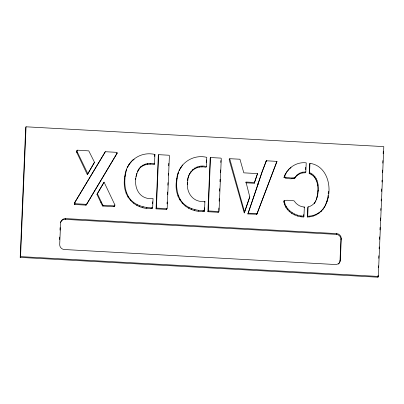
<?xml version="1.0" encoding="UTF-8"?>
<svg xmlns="http://www.w3.org/2000/svg" width="404" height="404" viewBox="0 0 404 404"><rect width="100%" height="100%" fill="white"/><g stroke="black" fill="none" stroke-linecap="round" stroke-linejoin="round"><path stroke-width="0.61" d="M20.2 257.388L25.699 127.563L26.048 126.8L383.8 146.612L378.301 276.437L377.952 277.2L20.2 257.388L20.548 256.626L26.048 126.8M59.59 239.592L59.696 237.077M59.989 230.154L60.095 227.634M116.741 153.909L117.104 152.788L116.433 152.328L105.323 151.712L75.422 201.333L74.306 203.752L74.77 204.49L85.825 205.106L86.39 204.808L116.741 153.909L117.104 152.788M114.393 206.444L114.893 204.924L104.081 182.169L96.975 194.334L100.955 202.757L102.283 205.479L102.944 206.05L113.847 206.656L114.393 206.444L114.893 204.924M136.007 176.563L136.88 173.664C132.749 185.699 138.335 200.177 153.05 198.531L152.656 207.873L152.308 208.636C133.507 209.737 121.261 194.89 124.836 176.432C126.043 161.469 140.168 150.939 154.919 154.459L154.53 163.701L154.182 164.463C147.824 163.236 140.173 165.039 137.597 171.644C139.941 164.63 147.859 162.307 154.53 163.701M152.656 207.873C143.359 207.853 133.103 204.934 128.225 196.324C123.902 188.234 123.998 178.3 126.588 169.665L126.24 170.427M152.52 203.656L152.601 201.788M154.182 164.463L154.232 163.231M154.52 156.454L154.919 154.459M156.05 208.843L158.312 155.429L158.661 154.666L168.973 155.237L169.417 155.681L167.195 208.136L166.706 209.186L166.165 209.403L156.05 208.843L156.398 208.08L158.661 154.666M167.059 203.904L167.14 202.03M167.458 194.536L167.564 192.041M167.852 185.173L167.958 182.674M168.276 175.179L168.357 173.306M168.675 165.812L168.776 163.317M187.956 179.74C185.057 191.067 192.269 203.03 204.914 201.404L204.52 210.747L204.172 211.509C185.37 212.605 173.119 197.758 176.694 179.3C177.901 164.337 192.026 153.813 206.782 157.333L206.388 166.569L206.04 167.332C197.086 164.862 188.224 171.286 187.607 180.507C188.451 171.175 196.905 163.893 206.388 166.569M204.52 210.747C195.223 210.726 184.966 207.808 180.083 199.192C175.76 191.102 175.861 181.174 178.447 172.533L178.103 173.296M204.172 211.509L204.328 207.772M206.252 162.408L206.353 159.944M207.914 211.716L210.176 158.302L210.524 157.54L220.837 158.11L221.276 158.555L219.054 211.009L218.569 212.06L218.024 212.272L207.914 211.716L208.262 210.954L210.524 157.54M218.761 210.524L218.867 208.025M219.16 201.157L219.266 198.657M219.584 191.163L219.685 188.668M219.978 181.8L220.084 179.3M220.377 172.432L220.483 169.933M220.796 162.438L220.877 160.565M284.017 201.217C284.376 210.327 294.703 217.054 303.611 216.968L303.717 214.519M305.616 169.695L305.717 167.256M303.611 216.968L303.959 216.206L304.348 207.01C300.147 206.888 296.349 204.394 294.178 200.924L292.36 200.46L286.986 200.263L284.365 200.455L283.704 201.48M305.833 171.978L306.222 162.837C296.475 161.62 286.926 168.099 284.032 177.401C286.805 178.906 291.531 179.199 294.753 178.245L296.99 175.094L299.551 173.23L302.53 172.185L305.833 171.978L305.485 172.74L302.182 172.947L299.202 173.993L296.647 175.856M307.358 217.004L307.757 207.626L308.106 206.863C311.484 206.282 314.287 203.858 315.827 200.859L315.479 201.621C319.594 192.602 320.498 177.139 309.55 172.761L309.949 163.322C336.709 167.14 334.871 216.241 307.358 217.004L307.707 216.241L308.106 206.863M316.751 198.697L316.403 199.46C318.887 190.875 319.301 177.26 309.201 173.523L309.6 164.085L309.949 163.322M328.341 191.254L328.24 193.673L328.588 192.91M338.456 264.085A4.838 4.747 24.5 0 0 340.011 260.797L340.915 239.4L341.264 238.638A4.838 4.747 24.5 0 0 336.648 233.613L65.625 218.604A4.838 4.747 24.5 0 0 60.605 223.094L59.696 244.496A4.838 4.747 24.5 0 0 64.317 249.515L335.34 264.524A4.838 4.747 24.5 0 0 340.36 260.035L341.264 238.638M377.952 277.2L378.033 275.311M378.351 267.746L378.432 265.857M378.755 258.292L378.861 255.772M379.154 248.839L379.235 246.95M379.553 239.385L379.659 236.865M379.957 229.932L380.063 227.412M380.356 220.478L380.462 217.958M380.78 210.393L380.861 208.504M381.184 200.939L381.265 199.051M381.583 191.486L381.689 188.966M381.982 182.032L382.063 180.144M382.386 172.579L382.492 170.059M382.785 163.13L382.891 160.605M383.184 153.677L383.29 151.152M327.851 197.339L328.048 195.506M135.542 179.472L135.678 178.245M187.406 182.345L187.269 183.573L187.618 182.81M325.311 205.631L328.134 197.182M245.622 182.79L254.252 183.264L257.02 174.962M254.252 183.264L257.56 173.604L243.814 172.841L239.946 159.227L229.689 158.696L244.592 212.151L244.243 212.913L229.189 159.742L229.689 158.696M244.243 212.913L249.773 196.859L245.97 182.027L254.596 182.502M244.592 212.151L249.773 196.859M247.894 213.928L262.277 171.498L266.332 160.772L276.881 161.383L256.843 214.231L247.894 213.928L258.232 183.663M257.883 184.426L261.928 172.261L266.332 160.772M276.947 161.58L256.843 214.231M136.532 174.427L137.946 170.882M284.032 177.401L285.057 174.912M284.093 200.616C285.471 209.994 294.854 216.13 303.959 216.206M76.487 151.586L77.482 150.172L88.774 150.879L94.496 162.287L87.35 174.639L76.568 152.015L76.487 151.586L77.482 150.172M76.568 152.015L77.103 150.303M76.997 152.858L77.346 152.096L76.912 151.253M60.474 222.634A4.838 4.747 24.5 0 1 65.276 219.367L65.625 218.604M87.35 174.639L94.496 162.287M74.306 203.752L75.422 201.333M74.407 204.156L74.654 202.99M74.77 204.49L75.119 203.727L86.168 204.343L86.734 204.045L117.089 153.146M105.323 151.712L75.078 202.096M85.825 205.106L86.168 204.343M86.072 205.045L86.421 204.283M86.39 204.808L86.734 204.045M104.081 182.169L96.975 194.334M100.955 202.757L101.303 201.995L97.324 193.572M102.283 205.479L102.631 204.717L101.303 201.995M102.697 205.944L103.04 205.181L102.631 204.717M102.944 206.05L103.288 205.288L114.196 205.894L114.872 205.409M127.704 166.953L127.356 167.716L129.098 164.438M125.397 173.326L125.745 172.564M128.75 165.201L130.77 162.11M124.836 176.432L125.179 175.669M130.421 162.873L132.724 159.964M124.548 179.75L124.897 178.987M124.462 181.78L124.811 181.012M113.847 206.656L114.196 205.894M126.038 193.223L126.386 192.461M138.956 169.281L139.304 168.518M140.617 167.342L140.966 166.579M127.876 197.086L128.225 196.324M142.587 165.857L142.935 165.095M144.839 164.842L145.188 164.08M130.29 200.414L130.638 199.652M147.349 164.302L147.697 163.539M150.066 164.236L150.414 163.474M133.275 203.207L133.623 202.444M136.845 205.474L137.193 204.712M139.491 206.616L139.834 205.853M142.733 207.52L143.082 206.757M146.591 208.171L146.94 207.409M151.071 208.565L151.419 207.802M179.568 169.826L179.219 170.589L180.962 167.312M177.26 176.2L177.608 175.437M182.633 164.978L180.613 168.074M176.694 179.3L177.043 178.538M176.412 182.623L176.755 181.861M176.326 184.648L176.669 183.886M166.165 209.403L166.514 208.641L167.054 208.424M177.896 196.097L178.245 195.334M189.456 174.518L189.804 173.755M188.39 177.3L188.739 176.538M190.814 172.154L191.163 171.392M192.481 170.215L192.829 169.453M179.74 199.955L180.083 199.192M187.234 184.441L187.577 183.679M194.445 168.731L194.794 167.968M196.697 167.716L197.046 166.948M182.154 203.288L182.497 202.525M199.212 167.175L199.561 166.413M201.924 167.105L202.273 166.342M185.133 206.075L185.481 205.313M188.708 208.343L189.057 207.58M191.35 209.489L191.698 208.727M194.597 210.388L194.945 209.626M198.455 211.045L198.803 210.282M204.565 202.167L204.914 201.404M202.934 211.438L203.283 210.676M218.024 212.272L218.372 211.509L218.917 211.297M257.217 174.366L257.56 173.604M266.665 160.646L265.984 161.534M257.792 184.224L258.141 183.461M276.881 161.383L276.604 162.342M256.318 214.393L256.666 213.63L257.191 213.469M284.158 177.725L284.381 176.639M284.254 177.785L284.603 177.023C288.012 177.391 291.794 178.765 295.097 177.482L296.99 175.094M287.35 171.028L284.709 175.674M289.113 168.968L288.057 170.554M285.593 178.073L285.941 177.311M291.037 167.19L289.921 168.665M291.728 178.755L292.077 177.992M293.819 178.674L294.163 177.912M294.753 178.245L295.097 177.482M283.866 202.5L284.214 201.737M284.567 204.444L284.916 203.682M299.202 173.993L299.551 173.23M285.875 207.242L286.224 206.479M302.182 172.947L302.53 172.185M287.502 209.661L287.85 208.898M289.456 211.731L289.804 210.969M309.201 173.523L309.55 172.761M309.727 173.664L310.075 172.902M291.744 213.463L292.092 212.701M311.595 174.594L311.944 173.831M294.385 214.867L294.733 214.105M313.211 175.841L313.555 175.078M314.575 177.336L314.923 176.573M297.379 215.938L297.728 215.175M315.701 179.083L316.049 178.316M304 207.772L304.348 207.01M316.605 181.088L316.948 180.32M300.743 216.67L301.091 215.908M317.67 185.689L318.019 184.926M317.852 191.238L318.201 190.476M317.11 196.985L317.458 196.223M314.666 202.727L314.317 203.49L315.191 202.086M309.307 216.892L309.656 216.13C316.478 215.367 322.836 211.226 325.659 204.868M313.085 216.095L313.428 215.332M316.135 214.973L316.484 214.211M318.847 213.428L319.195 212.666M321.231 211.464L321.579 210.701M323.291 209.065L323.639 208.302M326.811 201.924L327.159 201.162M340.915 239.4A4.838 4.747 24.5 0 0 336.3 234.376L336.648 233.613M340.011 260.797L340.36 260.035M166.706 209.186L166.847 208.898M218.569 212.06L218.71 211.772M229.189 159.742L229.603 159.378M87.804 173.69L77.346 152.096M132.376 160.726L134.133 159.186M307.707 216.241L309.656 216.13M156.398 208.08L166.514 208.641M208.262 210.954L218.372 211.509M248.238 213.166L256.666 213.63M65.276 219.367L336.3 234.376M20.548 256.626L378.301 276.437M74.755 203.394L75.119 203.727M116.544 153.252L116.756 153.55"/></g></svg>
